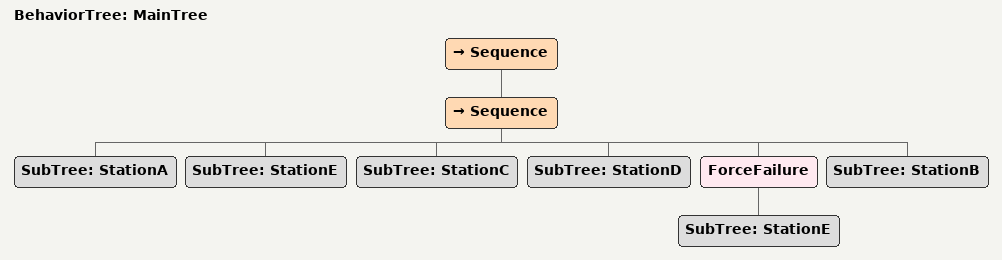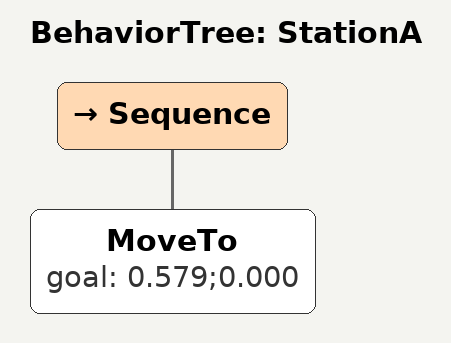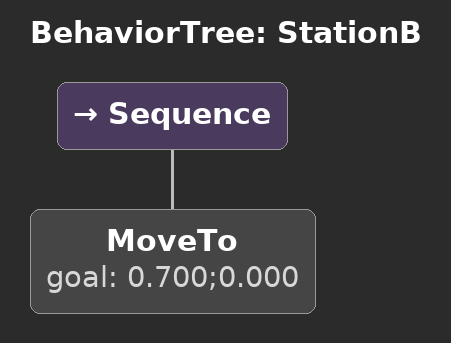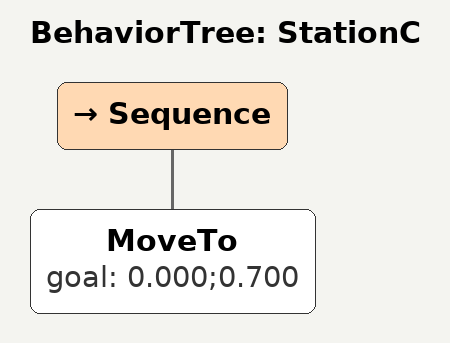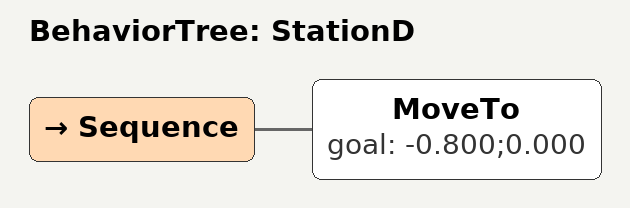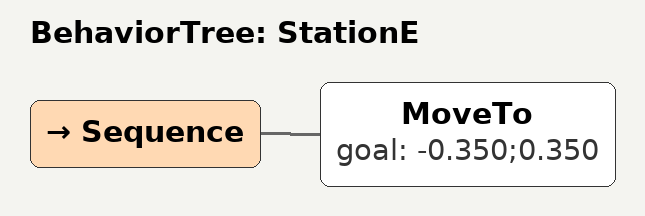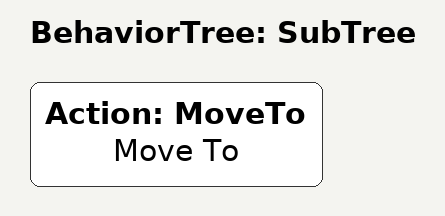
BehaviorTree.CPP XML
<root main_tree_to_execute="MainTree">
    <BehaviorTree ID="MainTree">
        <Sequence>
           ; Visit Stations A, E, C, D in order. If StationE is not reachable,
           ; go to StationB.
            <Sequence>
                <SubTree ID="StationA" />
                <SubTree ID="StationE" />
                <SubTree ID="StationC" />
                <SubTree ID="StationD" />
                <ForceFailure>
                    <SubTree ID="StationE" />
                </ForceFailure>
                <SubTree ID="StationB" />
            </Sequence>
        </Sequence>
    </BehaviorTree>

    <BehaviorTree ID="StationA">
        <Sequence>
            <MoveTo goal="0.579;0.000" />
        </Sequence>
    </BehaviorTree>

    <BehaviorTree ID="StationB">
        <Sequence>
            <MoveTo goal="0.700;0.000" />
        </Sequence>
    </BehaviorTree>

    <BehaviorTree ID="StationC">
        <Sequence>
            <MoveTo goal="0.000;0.700" />
        </Sequence>
    </BehaviorTree>

    <BehaviorTree ID="StationD">
        <Sequence>
            <MoveTo goal="-0.800;0.000" />
        </Sequence>
    </BehaviorTree>

    <BehaviorTree ID="StationE">
        <Sequence>
            <MoveTo goal="-0.350;0.350" />
        </Sequence>
    </BehaviorTree>

    <BehaviorTree ID="SubTree">
        <Action ID="MoveTo" name="Move To" />
    </BehaviorTree>
</root>
